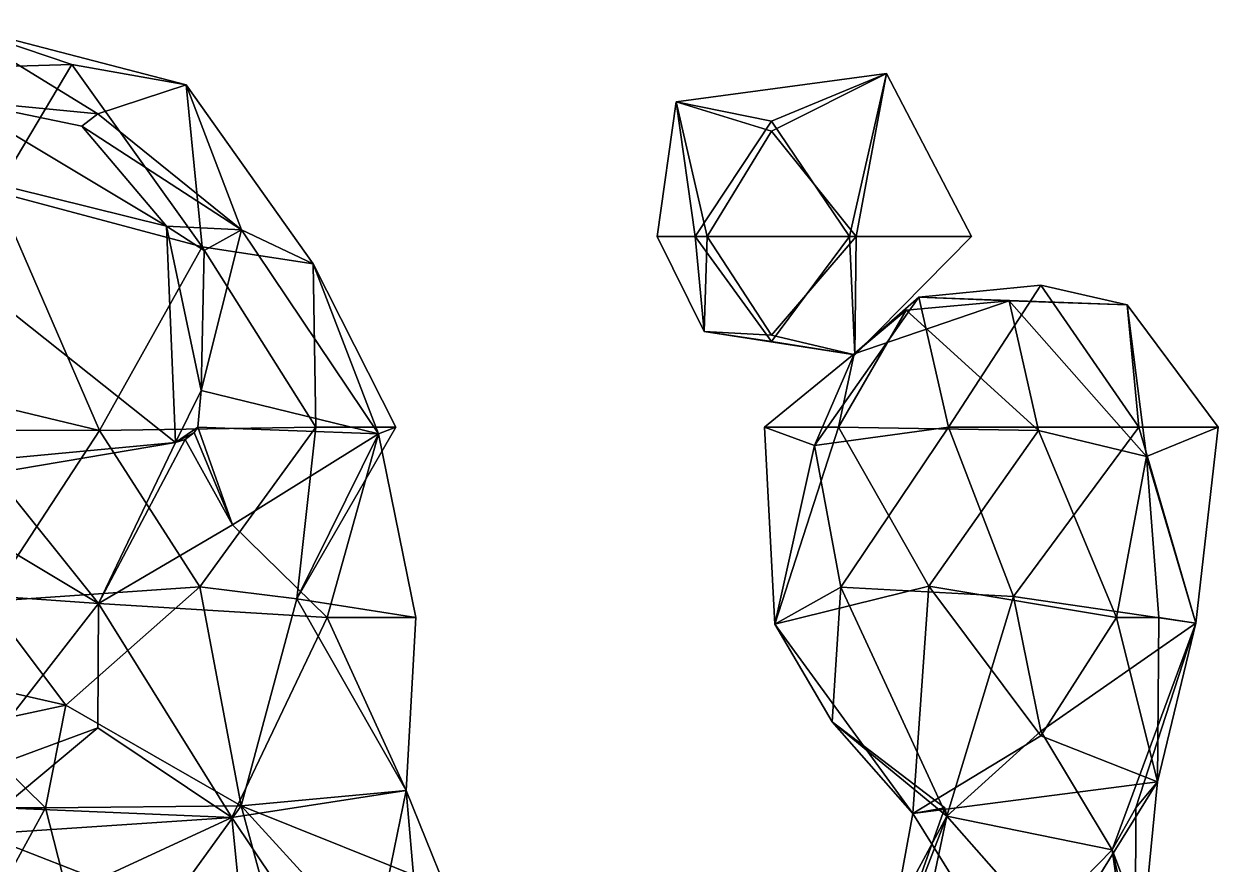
# Model space of a CAD drawing. Extents: x 290095 to 295679, y 4553756 to 4561441.
# Drawn here: x 294398.8 to 294510.5, y 4559275.8 to 4559354.4 of the extents above; entities that cross this region are included whole.
import ezdxf

# ---------------------------------------------------------------- set-up
doc = ezdxf.new("R2010")
doc.units = 0
doc.layers.add('Au_ppm_Pref_-_0_5', color=7, linetype='CONTINUOUS')

msp = doc.modelspace()

# ---------------------------------------------------------------- linework, layer by layer
at = {"layer": 'Au_ppm_Pref_-_0_5'}
for points in [[(294403.31, 4559350.65, 1889.68), (294392.02, 4559354.45, 1894.94), (294383.49, 4559350.04, 1889.93)], [(294392.02, 4559354.45, 1894.94), (294405.75, 4559346.02, 1898.47), (294392.49, 4559347.32, 1897.63)], [(294403.31, 4559350.65, 1889.68), (294414.01, 4559348.76, 1895.6), (294392.02, 4559354.45, 1894.94)], [(294414.01, 4559348.76, 1895.6), (294405.75, 4559346.02, 1898.47), (294392.02, 4559354.45, 1894.94)], [(294403.31, 4559350.65, 1889.68), (294383.49, 4559350.04, 1889.93), (294396.2, 4559338.75, 1885.87)], [(294403.31, 4559350.65, 1889.68), (294396.2, 4559338.75, 1885.87), (294415.52, 4559333.58, 1889.32)], [(294403.31, 4559350.65, 1889.68), (294415.52, 4559333.58, 1889.32), (294414.01, 4559348.76, 1895.6)], [(294419.2, 4559335.19, 1900.8), (294405.75, 4559346.02, 1898.47), (294414.01, 4559348.76, 1895.6)], [(294415.52, 4559333.58, 1889.32), (294425.89, 4559332, 1894.64), (294414.01, 4559348.76, 1895.6)], [(294414.01, 4559348.76, 1895.6), (294425.89, 4559332, 1894.64), (294419.2, 4559335.19, 1900.8)], [(294459.84, 4559347.15, 1876.83), (294479.53, 4559349.8, 1876.83), (294468.75, 4559344.4, 1880.11)], [(294479.53, 4559349.8, 1876.83), (294459.84, 4559347.15, 1876.83), (294468.75, 4559345.35, 1873.23)], [(294476.68, 4559334.55, 1880.57), (294468.75, 4559344.4, 1880.11), (294479.53, 4559349.8, 1876.83)], [(294479.53, 4559349.8, 1876.83), (294468.75, 4559345.35, 1873.23), (294476.05, 4559334.55, 1873.39)], [(294487.46, 4559334.55, 1876.83), (294479.53, 4559349.8, 1876.83), (294476.05, 4559334.55, 1873.39)], [(294476.68, 4559334.55, 1880.57), (294479.53, 4559349.8, 1876.83), (294487.46, 4559334.55, 1876.83)], [(294376.4, 4559344.37, 1897.06), (294392.49, 4559347.32, 1897.63), (294412.16, 4559335.53, 1901.05)], [(294412.16, 4559335.53, 1901.05), (294392.49, 4559347.32, 1897.63), (294404.24, 4559344.87, 1898.86)], [(294392.49, 4559347.32, 1897.63), (294405.75, 4559346.02, 1898.47), (294404.24, 4559344.87, 1898.86)], [(294458.07, 4559334.55, 1876.83), (294459.84, 4559347.15, 1876.83), (294462.76, 4559334.55, 1879.65)], [(294459.84, 4559347.15, 1876.83), (294458.07, 4559334.55, 1876.83), (294461.62, 4559334.55, 1873.47)], [(294459.84, 4559347.15, 1876.83), (294468.75, 4559344.4, 1880.11), (294462.76, 4559334.55, 1879.65)], [(294459.84, 4559347.15, 1876.83), (294461.62, 4559334.55, 1873.47), (294468.75, 4559345.35, 1873.23)], [(294404.24, 4559344.87, 1898.86), (294405.75, 4559346.02, 1898.47), (294419.2, 4559335.19, 1900.8)], [(294413.02, 4559315.3, 1904.7), (294392.78, 4559313.37, 1904.09), (294376.4, 4559344.37, 1897.06)], [(294376.4, 4559344.37, 1897.06), (294412.16, 4559335.53, 1901.05), (294413.02, 4559315.3, 1904.7)], [(294412.16, 4559335.53, 1901.05), (294404.24, 4559344.87, 1898.86), (294419.2, 4559335.19, 1900.8)], [(294468.75, 4559345.35, 1873.23), (294461.62, 4559334.55, 1873.47), (294476.05, 4559334.55, 1873.39)], [(294476.68, 4559334.55, 1880.57), (294462.76, 4559334.55, 1879.65), (294468.75, 4559344.4, 1880.11)], [(294396.2, 4559338.75, 1885.87), (294393.15, 4559319.47, 1883.68), (294405.92, 4559316.42, 1888.04)], [(294415.52, 4559333.58, 1889.32), (294396.2, 4559338.75, 1885.87), (294405.92, 4559316.42, 1888.04)], [(294415.41, 4559320.16, 1904), (294412.16, 4559335.53, 1901.05), (294415.7, 4559333.25, 1901.7)], [(294413.02, 4559315.3, 1904.7), (294412.16, 4559335.53, 1901.05), (294415.41, 4559320.16, 1904)], [(294412.16, 4559335.53, 1901.05), (294419.2, 4559335.19, 1900.8), (294415.7, 4559333.25, 1901.7)], [(294432.01, 4559316.09, 1900.62), (294415.41, 4559320.16, 1904), (294419.2, 4559335.19, 1900.8)], [(294415.7, 4559333.25, 1901.7), (294419.2, 4559335.19, 1900.8), (294415.41, 4559320.16, 1904)], [(294425.89, 4559332, 1894.64), (294432.01, 4559316.09, 1900.62), (294419.2, 4559335.19, 1900.8)], [(294462.47, 4559325.67, 1876.83), (294458.07, 4559334.55, 1876.83), (294462.76, 4559334.55, 1879.65)], [(294458.07, 4559334.55, 1876.83), (294462.47, 4559325.67, 1876.83), (294461.62, 4559334.55, 1873.47)], [(294462.47, 4559325.67, 1876.83), (294468.75, 4559324.73, 1873.55), (294461.62, 4559334.55, 1873.47)], [(294476.05, 4559334.55, 1873.39), (294461.62, 4559334.55, 1873.47), (294468.75, 4559324.73, 1873.55)], [(294462.47, 4559325.67, 1876.83), (294462.76, 4559334.55, 1879.65), (294468.75, 4559325.34, 1879.9)], [(294476.68, 4559334.55, 1880.57), (294468.75, 4559325.34, 1879.9), (294462.76, 4559334.55, 1879.65)], [(294476.68, 4559334.55, 1880.57), (294476.56, 4559323.5, 1876.83), (294468.75, 4559325.34, 1879.9)], [(294476.56, 4559323.5, 1876.83), (294476.05, 4559334.55, 1873.39), (294468.75, 4559324.73, 1873.55)], [(294476.56, 4559323.5, 1876.83), (294487.46, 4559334.55, 1876.83), (294476.05, 4559334.55, 1873.39)], [(294476.68, 4559334.55, 1880.57), (294487.46, 4559334.55, 1876.83), (294476.56, 4559323.5, 1876.83)], [(294415.52, 4559333.58, 1889.32), (294405.92, 4559316.42, 1888.04), (294426.13, 4559316.73, 1890.98)], [(294415.52, 4559333.58, 1889.32), (294426.13, 4559316.73, 1890.98), (294425.89, 4559332, 1894.64)], [(294426.13, 4559316.73, 1890.98), (294433.62, 4559316.73, 1894.64), (294425.89, 4559332, 1894.64)], [(294425.89, 4559332, 1894.64), (294433.62, 4559316.73, 1894.64), (294432.01, 4559316.09, 1900.62)], [(294485.33, 4559316.73, 1898.71), (294482.54, 4559328.89, 1893.32), (294493.95, 4559330, 1899.07)], [(294482.54, 4559328.89, 1893.32), (294502.03, 4559328.17, 1894.64), (294493.95, 4559330, 1899.07)], [(294485.33, 4559316.73, 1898.71), (294493.95, 4559330, 1899.07), (294503.13, 4559316.73, 1898.97)], [(294502.03, 4559328.17, 1894.64), (294503.13, 4559316.73, 1898.97), (294493.95, 4559330, 1899.07)], [(294485.33, 4559316.73, 1898.71), (294472.77, 4559315, 1893.91), (294482.54, 4559328.89, 1893.32)], [(294476.5, 4559323.59, 1888.71), (294482.54, 4559328.89, 1893.32), (294472.77, 4559315, 1893.91)], [(294476.5, 4559323.59, 1888.71), (294490.99, 4559328.54, 1889.31), (294482.54, 4559328.89, 1893.32)], [(294502.03, 4559328.17, 1894.64), (294482.54, 4559328.89, 1893.32), (294490.99, 4559328.54, 1889.31)], [(294475.04, 4559316.73, 1885.73), (294493.73, 4559316.41, 1882.98), (294481.35, 4559327.68, 1885.06)], [(294475.04, 4559316.73, 1885.73), (294481.35, 4559327.68, 1885.06), (294476.5, 4559323.59, 1888.71)], [(294490.99, 4559328.54, 1889.31), (294476.5, 4559323.59, 1888.71), (294481.35, 4559327.68, 1885.06)], [(294490.99, 4559328.54, 1889.31), (294481.35, 4559327.68, 1885.06), (294493.73, 4559316.41, 1882.98)], [(294503.85, 4559313.99, 1889.37), (294502.03, 4559328.17, 1894.64), (294490.99, 4559328.54, 1889.31)], [(294503.85, 4559313.99, 1889.37), (294490.99, 4559328.54, 1889.31), (294493.73, 4559316.41, 1882.98)], [(294503.85, 4559313.99, 1889.37), (294510.54, 4559316.73, 1894.64), (294502.03, 4559328.17, 1894.64)], [(294510.54, 4559316.73, 1894.64), (294503.13, 4559316.73, 1898.97), (294502.03, 4559328.17, 1894.64)], [(294476.56, 4559323.5, 1876.83), (294462.47, 4559325.67, 1876.83), (294468.75, 4559325.34, 1879.9)], [(294462.47, 4559325.67, 1876.83), (294476.56, 4559323.5, 1876.83), (294468.75, 4559324.73, 1873.55)], [(294475.04, 4559316.73, 1885.73), (294476.5, 4559323.59, 1888.71), (294468.11, 4559316.73, 1888.71)], [(294468.11, 4559316.73, 1888.71), (294476.5, 4559323.59, 1888.71), (294472.77, 4559315, 1893.91)], [(294415.12, 4559316.71, 1904.59), (294413.02, 4559315.3, 1904.7), (294415.41, 4559320.16, 1904)], [(294432.01, 4559316.09, 1900.62), (294415.12, 4559316.71, 1904.59), (294415.41, 4559320.16, 1904)], [(294393.15, 4559319.47, 1883.68), (294380.78, 4559316.45, 1887.94), (294405.92, 4559316.42, 1888.04)], [(294380.78, 4559316.45, 1887.94), (294395.43, 4559300.42, 1890.28), (294405.92, 4559316.42, 1888.04)], [(294395.43, 4559300.42, 1890.28), (294415.28, 4559301.79, 1891.11), (294405.92, 4559316.42, 1888.04)], [(294426.13, 4559316.73, 1890.98), (294405.92, 4559316.42, 1888.04), (294415.28, 4559301.79, 1891.11)], [(294413.02, 4559315.3, 1904.7), (294415.12, 4559316.71, 1904.59), (294414.76, 4559316.21, 1904.66)], [(294414.76, 4559316.21, 1904.66), (294415.12, 4559316.71, 1904.59), (294418.35, 4559307.59, 1903.48)], [(294415.12, 4559316.71, 1904.59), (294432.01, 4559316.09, 1900.62), (294418.35, 4559307.59, 1903.48)], [(294424.37, 4559300.66, 1895.38), (294426.13, 4559316.73, 1890.98), (294415.28, 4559301.79, 1891.11)], [(294424.37, 4559300.66, 1895.38), (294432.01, 4559316.09, 1900.62), (294433.62, 4559316.73, 1894.64)], [(294424.37, 4559300.66, 1895.38), (294433.62, 4559316.73, 1894.64), (294426.13, 4559316.73, 1890.98)], [(294475.04, 4559316.73, 1885.73), (294468.11, 4559316.73, 1888.71), (294469.08, 4559298.28, 1888.65)], [(294468.11, 4559316.73, 1888.71), (294472.77, 4559315, 1893.91), (294469.08, 4559298.28, 1888.65)], [(294475.04, 4559316.73, 1885.73), (294469.08, 4559298.28, 1888.65), (294483.48, 4559301.84, 1884.74)], [(294485.33, 4559316.73, 1898.71), (294475.25, 4559301.75, 1896.5), (294472.77, 4559315, 1893.91)], [(294475.04, 4559316.73, 1885.73), (294483.48, 4559301.84, 1884.74), (294493.73, 4559316.41, 1882.98)], [(294475.25, 4559301.75, 1896.5), (294485.33, 4559316.73, 1898.71), (294491.41, 4559300.88, 1898.73)], [(294493.73, 4559316.41, 1882.98), (294483.48, 4559301.84, 1884.74), (294501.03, 4559298.92, 1885.37)], [(294485.33, 4559316.73, 1898.71), (294503.13, 4559316.73, 1898.97), (294491.41, 4559300.88, 1898.73)], [(294503.13, 4559316.73, 1898.97), (294508.46, 4559298.38, 1895.48), (294491.41, 4559300.88, 1898.73)], [(294503.85, 4559313.99, 1889.37), (294493.73, 4559316.41, 1882.98), (294501.03, 4559298.92, 1885.37)], [(294510.54, 4559316.73, 1894.64), (294508.46, 4559298.38, 1895.48), (294503.13, 4559316.73, 1898.97)], [(294503.85, 4559313.99, 1889.37), (294508.46, 4559298.38, 1895.48), (294510.54, 4559316.73, 1894.64)], [(294396.03, 4559312.41, 1904.45), (294392.78, 4559313.37, 1904.09), (294413.02, 4559315.3, 1904.7)], [(294413.02, 4559315.3, 1904.7), (294405.82, 4559300.22, 1904.51), (294396.03, 4559312.41, 1904.45)], [(294405.82, 4559300.22, 1904.51), (294413.02, 4559315.3, 1904.7), (294413.93, 4559315.57, 1904.71)], [(294405.82, 4559300.22, 1904.51), (294413.93, 4559315.57, 1904.71), (294418.35, 4559307.59, 1903.48)], [(294413.93, 4559315.57, 1904.71), (294413.02, 4559315.3, 1904.7), (294414.76, 4559316.21, 1904.66)], [(294413.93, 4559315.57, 1904.71), (294414.76, 4559316.21, 1904.66), (294418.35, 4559307.59, 1903.48)], [(294427.2, 4559298.92, 1904.76), (294418.35, 4559307.59, 1903.48), (294432.01, 4559316.09, 1900.62)], [(294424.37, 4559300.66, 1895.38), (294435.49, 4559298.92, 1900.58), (294432.01, 4559316.09, 1900.62)], [(294435.49, 4559298.92, 1900.58), (294427.2, 4559298.92, 1904.76), (294432.01, 4559316.09, 1900.62)], [(294475.25, 4559301.75, 1896.5), (294469.08, 4559298.28, 1888.65), (294472.77, 4559315, 1893.91)], [(294503.85, 4559313.99, 1889.37), (294501.03, 4559298.92, 1885.37), (294504.98, 4559298.92, 1888.71)], [(294503.85, 4559313.99, 1889.37), (294504.98, 4559298.92, 1888.71), (294508.46, 4559298.38, 1895.48)], [(294405.82, 4559300.22, 1904.51), (294393.15, 4559307.81, 1903.55), (294396.03, 4559312.41, 1904.45)], [(294405.82, 4559300.22, 1904.51), (294383.19, 4559301.81, 1904.32), (294393.15, 4559307.81, 1903.55)], [(294427.2, 4559298.92, 1904.76), (294405.82, 4559300.22, 1904.51), (294418.35, 4559307.59, 1903.48)], [(294481.99, 4559280.57, 1889.36), (294483.48, 4559301.84, 1884.74), (294469.08, 4559298.28, 1888.65)], [(294481.99, 4559280.57, 1889.36), (294493.95, 4559287.84, 1885.01), (294483.48, 4559301.84, 1884.74)], [(294501.03, 4559298.92, 1885.37), (294483.48, 4559301.84, 1884.74), (294493.95, 4559287.84, 1885.01)], [(294393.15, 4559283.96, 1905.57), (294383.19, 4559301.81, 1904.32), (294405.82, 4559300.22, 1904.51)], [(294395.43, 4559300.42, 1890.28), (294402.76, 4559290.72, 1893.32), (294415.28, 4559301.79, 1891.11)], [(294402.76, 4559290.72, 1893.32), (294419.15, 4559281.29, 1894.11), (294415.28, 4559301.79, 1891.11)], [(294424.37, 4559300.66, 1895.38), (294415.28, 4559301.79, 1891.11), (294419.15, 4559281.29, 1894.11)], [(294474.44, 4559289.15, 1894.64), (294469.08, 4559298.28, 1888.65), (294475.25, 4559301.75, 1896.5)], [(294474.44, 4559289.15, 1894.64), (294475.25, 4559301.75, 1896.5), (294485.16, 4559280.34, 1899.04)], [(294485.16, 4559280.34, 1899.04), (294475.25, 4559301.75, 1896.5), (294491.41, 4559300.88, 1898.73)], [(294491.41, 4559300.88, 1898.73), (294493.95, 4559288.29, 1897.04), (294485.16, 4559280.34, 1899.04)], [(294508.46, 4559298.38, 1895.48), (294493.95, 4559288.29, 1897.04), (294491.41, 4559300.88, 1898.73)], [(294395.43, 4559300.42, 1890.28), (294380.93, 4559295.66, 1893.27), (294402.76, 4559290.72, 1893.32)], [(294393.15, 4559283.96, 1905.57), (294405.82, 4559300.22, 1904.51), (294405.75, 4559288.6, 1903.09)], [(294418.3, 4559280.21, 1905.01), (294405.75, 4559288.6, 1903.09), (294405.82, 4559300.22, 1904.51)], [(294418.3, 4559280.21, 1905.01), (294405.82, 4559300.22, 1904.51), (294427.2, 4559298.92, 1904.76)], [(294419.15, 4559281.29, 1894.11), (294434.6, 4559282.73, 1900.45), (294424.37, 4559300.66, 1895.38)], [(294424.37, 4559300.66, 1895.38), (294434.6, 4559282.73, 1900.45), (294435.49, 4559298.92, 1900.58)], [(294427.2, 4559298.92, 1904.76), (294434.6, 4559282.73, 1900.45), (294418.3, 4559280.21, 1905.01)], [(294435.49, 4559298.92, 1900.58), (294434.6, 4559282.73, 1900.45), (294427.2, 4559298.92, 1904.76)], [(294504.88, 4559283.53, 1889.63), (294501.03, 4559298.92, 1885.37), (294493.95, 4559287.84, 1885.01)], [(294504.88, 4559283.53, 1889.63), (294504.98, 4559298.92, 1888.71), (294501.03, 4559298.92, 1885.37)], [(294508.46, 4559298.38, 1895.48), (294504.98, 4559298.92, 1888.71), (294504.88, 4559283.53, 1889.63)], [(294481.99, 4559280.57, 1889.36), (294469.08, 4559298.28, 1888.65), (294474.44, 4559289.15, 1894.64)], [(294493.95, 4559288.29, 1897.04), (294508.46, 4559298.38, 1895.48), (294500.64, 4559277.18, 1899.11)], [(294500.64, 4559277.18, 1899.11), (294508.46, 4559298.38, 1895.48), (294502.85, 4559281.1, 1894.64)], [(294502.85, 4559281.1, 1894.64), (294508.46, 4559298.38, 1895.48), (294504.88, 4559283.53, 1889.63)], [(294380.93, 4559295.66, 1893.27), (294393.15, 4559288.66, 1897.16), (294402.76, 4559290.72, 1893.32)], [(294400.86, 4559281.1, 1898.28), (294402.76, 4559290.72, 1893.32), (294393.15, 4559288.66, 1897.16)], [(294400.86, 4559281.1, 1898.28), (294419.15, 4559281.29, 1894.11), (294402.76, 4559290.72, 1893.32)], [(294381.01, 4559281.1, 1900.58), (294400.86, 4559281.1, 1898.28), (294393.15, 4559288.66, 1897.16)], [(294393.15, 4559283.96, 1905.57), (294405.75, 4559288.6, 1903.09), (294396.81, 4559281.1, 1904.8)], [(294396.81, 4559281.1, 1904.8), (294405.75, 4559288.6, 1903.09), (294418.3, 4559280.21, 1905.01)], [(294481.99, 4559280.57, 1889.36), (294474.44, 4559289.15, 1894.64), (294484.97, 4559281.1, 1894.64)], [(294485.16, 4559280.34, 1899.04), (294484.97, 4559281.1, 1894.64), (294474.44, 4559289.15, 1894.64)], [(294481.99, 4559280.57, 1889.36), (294504.88, 4559283.53, 1889.63), (294493.95, 4559287.84, 1885.01)], [(294500.64, 4559277.18, 1899.11), (294485.16, 4559280.34, 1899.04), (294493.95, 4559288.29, 1897.04)], [(294481.99, 4559280.57, 1889.36), (294492.51, 4559263.65, 1889.92), (294504.88, 4559283.53, 1889.63)], [(294504.88, 4559283.53, 1889.63), (294492.51, 4559263.65, 1889.92), (294502.79, 4559262.2, 1895.34)], [(294504.88, 4559283.53, 1889.63), (294502.79, 4559262.2, 1895.34), (294502.85, 4559281.1, 1894.64)], [(294430.39, 4559262.15, 1906.23), (294418.3, 4559280.21, 1905.01), (294434.6, 4559282.73, 1900.45)], [(294434.6, 4559282.73, 1900.45), (294419.15, 4559281.29, 1894.11), (294438.28, 4559273.64, 1894.64)], [(294430.39, 4559262.15, 1906.23), (294434.6, 4559282.73, 1900.45), (294436.27, 4559263.28, 1899.31)], [(294436.27, 4559263.28, 1899.31), (294434.6, 4559282.73, 1900.45), (294438.28, 4559273.64, 1894.64)], [(294381.01, 4559281.1, 1900.58), (294390.58, 4559262.35, 1899.89), (294400.86, 4559281.1, 1898.28)], [(294400.86, 4559281.1, 1898.28), (294390.58, 4559262.35, 1899.89), (294405.61, 4559262.52, 1894.22)], [(294394.87, 4559278.66, 1906.52), (294396.81, 4559281.1, 1904.8), (294418.3, 4559280.21, 1905.01)], [(294400.86, 4559281.1, 1898.28), (294405.61, 4559262.52, 1894.22), (294419.15, 4559281.29, 1894.11)], [(294419.15, 4559281.29, 1894.11), (294405.61, 4559262.52, 1894.22), (294424.06, 4559263.28, 1891.4)], [(294435.43, 4559263.45, 1893.52), (294419.15, 4559281.29, 1894.11), (294424.06, 4559263.28, 1891.4)], [(294438.28, 4559273.64, 1894.64), (294419.15, 4559281.29, 1894.11), (294435.43, 4559263.45, 1893.52)], [(294481.99, 4559280.57, 1889.36), (294484.97, 4559281.1, 1894.64), (294479, 4559264.27, 1895.08)], [(294484.97, 4559281.1, 1894.64), (294485.16, 4559280.34, 1899.04), (294479, 4559264.27, 1895.08)], [(294502.85, 4559281.1, 1894.64), (294502.79, 4559262.2, 1895.34), (294500.64, 4559277.18, 1899.11)], [(294394.87, 4559278.66, 1906.52), (294418.3, 4559280.21, 1905.01), (294405.75, 4559274.41, 1910.23)], [(294405.75, 4559274.41, 1910.23), (294418.3, 4559280.21, 1905.01), (294419.89, 4559264.39, 1912.36)], [(294430.39, 4559262.15, 1906.23), (294419.89, 4559264.39, 1912.36), (294418.3, 4559280.21, 1905.01)], [(294474.98, 4559261.39, 1900.58), (294485.16, 4559280.34, 1899.04), (294480.86, 4559259.96, 1905.64)], [(294474.98, 4559261.39, 1900.58), (294479, 4559264.27, 1895.08), (294485.16, 4559280.34, 1899.04)], [(294481.99, 4559280.57, 1889.36), (294479, 4559264.27, 1895.08), (294492.51, 4559263.65, 1889.92)], [(294480.86, 4559259.96, 1905.64), (294485.16, 4559280.34, 1899.04), (294493.95, 4559270.35, 1902.94)], [(294500.64, 4559277.18, 1899.11), (294493.95, 4559270.35, 1902.94), (294485.16, 4559280.34, 1899.04)], [(294393.15, 4559274.22, 1908.82), (294394.87, 4559278.66, 1906.52), (294405.75, 4559274.41, 1910.23)], [(294500.64, 4559277.18, 1899.11), (294504.67, 4559259.7, 1905.64), (294493.95, 4559270.35, 1902.94)], [(294500.64, 4559277.18, 1899.11), (294505.91, 4559263.28, 1900.58), (294504.67, 4559259.7, 1905.64)], [(294500.64, 4559277.18, 1899.11), (294502.79, 4559262.2, 1895.34), (294505.91, 4559263.28, 1900.58)]]:
    msp.add_3dface(points, dxfattribs=at)

doc.saveas('drawing.dxf')
